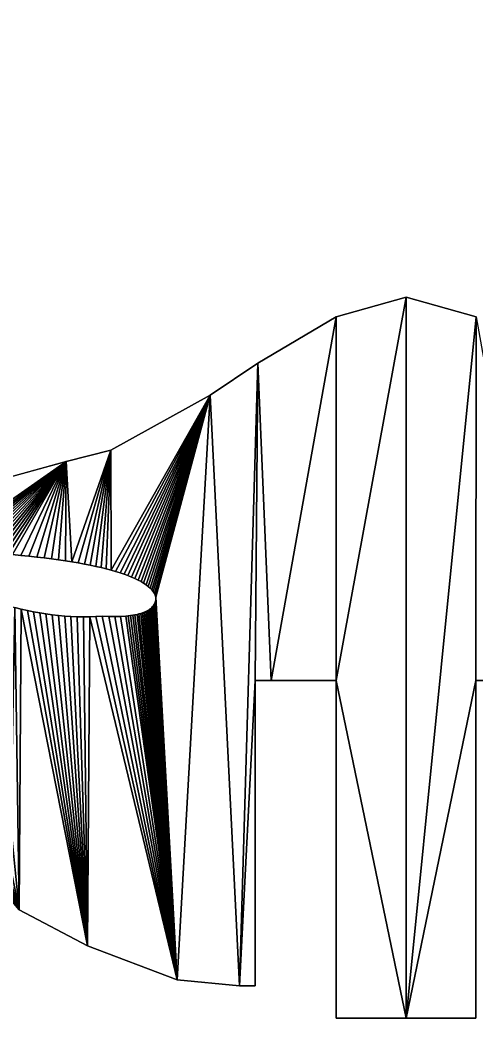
# Model space of a CAD drawing. Extents: x 10 to 917, y 10 to 841.
# Drawn here: x 446.2 to 482, y 200.2 to 278.6 of the extents above; entities that cross this region are included whole.
import ezdxf

# ---------------------------------------------------------------- set-up
doc = ezdxf.new("R2010")
doc.units = 0
doc.header["$MEASUREMENT"] = 0
doc.layers.get('0').update_dxf_attribs({"linetype": 'CONTINUOUS'})

msp = doc.modelspace()

# ---------------------------------------------------------------- linework, layer by layer
for p, q in [((476.524, 256.821), (471.031, 255.288)), ((482.018, 255.288), (476.524, 256.821)), ((471.031, 255.288), (464.886, 251.658)), ((464.886, 251.658), (461.15, 249.136)), ((461.15, 249.136), (453.378, 244.826)), ((453.378, 244.826), (449.862, 243.936)), ((449.862, 243.936), (439.563, 241.093)), ((445.663, 236.621), (446.312, 236.559)), ((446.312, 236.559), (446.942, 236.495)), ((446.942, 236.495), (447.552, 236.427)), ((447.552, 236.427), (448.144, 236.357)), ((448.144, 236.357), (448.716, 236.284)), ((448.716, 236.284), (449.269, 236.209)), ((449.269, 236.209), (449.803, 236.13)), ((449.803, 236.13), (450.318, 236.049)), ((450.318, 236.049), (450.813, 235.965)), ((450.813, 235.965), (451.29, 235.879)), ((451.29, 235.879), (451.747, 235.789)), ((451.747, 235.789), (452.185, 235.697)), ((452.185, 235.697), (452.603, 235.602)), ((452.603, 235.602), (453.003, 235.505)), ((453.003, 235.505), (453.383, 235.404)), ((453.383, 235.404), (453.744, 235.301)), ((453.744, 235.301), (454.086, 235.195)), ((454.086, 235.195), (454.408, 235.087)), ((454.408, 235.087), (454.711, 234.975)), ((454.711, 234.975), (454.996, 234.861)), ((454.996, 234.861), (455.26, 234.744)), ((455.26, 234.744), (455.506, 234.625)), ((455.506, 234.625), (455.733, 234.502)), ((455.733, 234.502), (455.94, 234.377)), ((455.94, 234.377), (456.128, 234.249)), ((456.128, 234.249), (456.297, 234.119)), ((456.297, 234.119), (456.446, 233.985)), ((456.446, 233.985), (456.577, 233.849)), ((456.577, 233.849), (456.688, 233.71)), ((456.688, 233.71), (456.78, 233.569)), ((456.78, 233.569), (456.819, 233.497)), ((456.803, 232.788), (456.758, 232.702)), ((456.84, 232.878), (456.803, 232.788)), ((456.819, 233.497), (456.853, 233.424)), ((456.869, 232.972), (456.84, 232.878)), ((456.853, 233.424), (456.882, 233.351)), ((456.89, 233.07), (456.869, 232.972)), ((456.882, 233.351), (456.906, 233.277)), ((456.902, 233.172), (456.89, 233.07)), ((456.906, 233.277), (456.902, 233.172)), ((446.33, 232.34), (445.843, 232.464)), ((446.816, 232.226), (446.33, 232.34)), ((447.303, 232.125), (446.816, 232.226)), ((447.791, 232.035), (447.303, 232.125)), ((448.279, 231.957), (447.791, 232.035)), ((448.767, 231.891), (448.279, 231.957)), ((455.572, 231.959), (455.42, 231.922)), ((455.716, 232), (455.572, 231.959)), ((455.852, 232.045), (455.716, 232)), ((455.98, 232.094), (455.852, 232.045)), ((456.099, 232.146), (455.98, 232.094)), ((456.21, 232.202), (456.099, 232.146)), ((456.313, 232.262), (456.21, 232.202)), ((456.408, 232.326), (456.313, 232.262)), ((456.494, 232.394), (456.408, 232.326)), ((456.573, 232.465), (456.494, 232.394)), ((456.643, 232.54), (456.573, 232.465)), ((456.704, 232.619), (456.643, 232.54)), ((456.758, 232.702), (456.704, 232.619)), ((449.256, 231.836), (448.767, 231.891)), ((449.745, 231.793), (449.256, 231.836)), ((450.235, 231.762), (449.745, 231.793)), ((450.725, 231.742), (450.235, 231.762)), ((451.216, 231.734), (450.725, 231.742)), ((451.707, 231.738), (451.216, 231.734)), ((452.198, 231.754), (451.707, 231.738)), ((452.69, 231.781), (452.198, 231.754)), ((453.201, 231.761), (452.69, 231.781)), ((453.678, 231.756), (453.201, 231.761)), ((454.123, 231.767), (453.678, 231.756)), ((454.534, 231.792), (454.123, 231.767)), ((454.728, 231.811), (454.534, 231.792)), ((454.913, 231.833), (454.728, 231.811)), ((455.09, 231.859), (454.913, 231.833)), ((455.259, 231.888), (455.09, 231.859)), ((455.42, 231.922), (455.259, 231.888)), ((464.695, 225.461), (464.695, 226.723)), ((464.695, 226.723), (465.94, 226.723)), ((465.94, 226.723), (471.037, 226.723)), ((471.037, 226.723), (471.037, 200.234)), ((482.012, 200.234), (482.012, 226.723)), ((482.012, 226.723), (487.109, 226.723)), ((464.695, 204.018), (464.695, 225.461)), ((446.164, 208.724), (451.535, 205.899)), ((451.535, 205.899), (458.564, 203.241)), ((464.695, 202.756), (464.695, 204.018)), ((458.564, 203.241), (463.449, 202.756)), ((463.449, 202.756), (464.695, 202.756)), ((471.037, 200.234), (476.524, 200.234)), ((476.524, 200.234), (482.012, 200.234))]:
    msp.add_line(p, q)

# ---------------------------------------------------------------- meshes
mesh = msp.add_polyface()
corners = [(426.199, 274.967), (426.529, 278.308), (426.516, 275.862), (426.85, 276.765), (426.871, 278.413), (427.201, 277.676), (427.217, 278.509), (427.568, 278.596), (426.496, 228.19), (426.287, 247.217), (426.446, 246.933), (426.609, 246.651), (426.972, 227.745), (426.776, 246.371), (426.948, 246.094), (427.123, 245.818), (427.457, 227.303), (427.303, 245.545), (427.487, 245.273), (427.95, 226.864), (427.675, 245.004), (437.563, 237.847), (437.561, 239.473), (437.632, 239.58), (437.635, 237.773), (437.71, 239.688), (437.713, 237.701), (439.563, 241.093), (439.849, 236.915), (449.862, 243.936), (440.307, 236.849), (440.759, 236.789), (441.205, 236.737), (441.643, 236.691), (442.075, 236.653), (442.5, 236.621), (442.919, 236.597), (443.331, 236.579), (443.736, 236.569), (444.135, 236.565), (444.527, 236.568), (444.912, 236.579), (445.291, 236.596), (445.663, 236.621), (446.312, 236.559), (446.942, 236.495), (450.318, 236.049), (453.378, 244.826), (453.383, 235.404), (461.15, 249.136), (453.744, 235.301), (454.086, 235.195), (454.408, 235.087), (454.711, 234.975), (454.996, 234.861), (455.26, 234.744), (455.506, 234.625), (455.733, 234.502), (455.94, 234.377), (456.128, 234.249), (456.297, 234.119), (456.446, 233.985), (456.577, 233.849), (465.94, 226.723), (464.886, 251.658), (471.031, 255.288), (471.037, 226.723), (476.524, 256.821)]
mesh.append_faces([[corners[k] for k in face] for face in [(5, 6, 7)]], dxfattribs={"vtx0": -1})
mesh.append_faces([[corners[k] for k in face] for face in [(0, 1, 2), (2, 1, 3), (3, 4, 5), (28, 29, 30), (30, 29, 31), (31, 29, 32), (32, 29, 33), (33, 29, 34), (34, 29, 35), (35, 29, 36), (36, 29, 37), (37, 29, 38), (38, 29, 39), (39, 29, 40), (40, 29, 41), (41, 29, 42), (42, 29, 43), (43, 29, 44), (44, 29, 45), (48, 49, 50), (50, 49, 51), (51, 49, 52), (52, 49, 53), (53, 49, 54), (54, 49, 55), (55, 49, 56), (56, 49, 57), (57, 49, 58), (58, 49, 59), (59, 49, 60), (60, 49, 61), (61, 49, 62)]], dxfattribs={"vtx0": -1, "vtx1": -1})
mesh.append_faces([[corners[k] for k in face] for face in [(3, 1, 4), (5, 4, 6), (8, 9, 10), (8, 10, 11), (12, 11, 13), (12, 13, 14), (12, 14, 15), (16, 15, 17), (16, 17, 18), (19, 18, 20), (21, 22, 23), (24, 23, 25), (26, 25, 27), (28, 27, 29), (46, 29, 47), (48, 47, 49), (63, 64, 65), (66, 65, 67)]], dxfattribs={"vtx0": -1, "vtx2": -1})
mesh = msp.add_polyface()
corners = [(451.535, 205.899), (451.707, 231.738), (458.564, 203.241), (452.198, 231.754), (452.69, 231.781), (453.201, 231.761), (453.678, 231.756), (454.123, 231.767), (454.534, 231.792), (454.728, 231.811), (454.913, 231.833), (455.09, 231.859), (455.259, 231.888), (455.42, 231.922), (455.572, 231.959), (455.716, 232), (455.852, 232.045), (455.98, 232.094), (456.099, 232.146), (456.21, 232.202), (456.313, 232.262), (456.408, 232.326), (456.494, 232.394), (456.573, 232.465), (456.643, 232.54), (456.704, 232.619), (456.758, 232.702), (456.803, 232.788), (456.84, 232.878), (456.869, 232.972), (456.89, 233.07), (456.902, 233.172), (456.906, 233.277), (452.603, 235.602), (453.378, 244.826), (453.003, 235.505), (453.383, 235.404), (456.577, 233.849), (461.15, 249.136), (456.688, 233.71), (456.78, 233.569), (456.819, 233.497), (456.853, 233.424), (456.882, 233.351), (463.449, 202.756), (464.886, 251.658), (464.695, 226.723), (465.94, 226.723), (471.031, 255.288), (471.037, 226.723), (476.524, 200.234), (471.037, 200.234), (476.524, 256.821), (464.695, 202.756), (464.695, 225.461), (464.695, 204.018)]
mesh.append_faces([[corners[k] for k in face] for face in [(49, 50, 51), (53, 54, 55)]], dxfattribs={"vtx0": -1})
mesh.append_faces([[corners[k] for k in face] for face in [(0, 1, 2), (33, 34, 35), (35, 34, 36), (37, 38, 39), (39, 38, 40), (40, 38, 41), (41, 38, 42), (42, 38, 43), (43, 38, 32), (2, 38, 44), (46, 45, 47), (47, 48, 49)]], dxfattribs={"vtx0": -1, "vtx1": -1})
mesh.append_faces([[corners[k] for k in face] for face in [(32, 38, 2), (44, 45, 46), (50, 49, 52)]], dxfattribs={"vtx0": -1, "vtx1": -1, "vtx2": -1})
mesh.append_faces([[corners[k] for k in face] for face in [(2, 1, 3), (2, 3, 4), (2, 4, 5), (2, 5, 6), (2, 6, 7), (2, 7, 8), (2, 8, 9), (2, 9, 10), (2, 10, 11), (2, 11, 12), (2, 12, 13), (2, 13, 14), (2, 14, 15), (2, 15, 16), (2, 16, 17), (2, 17, 18), (2, 18, 19), (2, 19, 20), (2, 20, 21), (2, 21, 22), (2, 22, 23), (2, 23, 24), (2, 24, 25), (2, 25, 26), (2, 26, 27), (2, 27, 28), (2, 28, 29), (2, 29, 30), (2, 30, 31), (2, 31, 32), (44, 38, 45), (46, 53, 44), (53, 46, 54)]], dxfattribs={"vtx0": -1, "vtx2": -1})
mesh = msp.add_polyface()
corners = [(476.524, 200.234), (476.524, 256.821), (482.018, 255.288), (482.012, 226.723), (487.109, 226.723), (488.162, 251.658), (488.354, 226.723), (491.898, 249.136), (488.354, 225.461), (488.354, 204.018), (488.354, 202.756), (489.599, 202.756), (494.485, 203.241), (496.142, 233.277), (499.671, 244.826), (496.167, 233.351), (496.196, 233.424), (496.23, 233.497), (496.269, 233.569), (496.361, 233.71), (496.472, 233.849), (496.602, 233.985), (496.752, 234.119), (496.921, 234.249), (497.109, 234.377), (497.316, 234.502), (497.542, 234.625), (497.788, 234.744), (498.053, 234.861), (498.337, 234.975), (498.64, 235.087), (498.963, 235.195), (496.159, 233.07), (501.513, 205.899), (496.146, 233.172), (496.179, 232.972), (496.208, 232.878), (496.245, 232.788), (496.291, 232.702), (496.344, 232.619), (496.406, 232.54), (496.476, 232.465), (496.554, 232.394), (496.641, 232.326), (496.735, 232.262), (496.838, 232.202), (496.95, 232.146), (497.069, 232.094), (497.197, 232.045), (497.332, 232), (497.477, 231.959), (497.629, 231.922), (497.789, 231.888), (497.958, 231.859), (482.012, 200.234)]
mesh.append_faces([[corners[k] for k in face] for face in [(3, 2, 4), (4, 5, 6), (6, 7, 8), (8, 7, 9), (9, 7, 10), (10, 7, 11), (11, 7, 12), (13, 14, 15), (15, 14, 16), (16, 14, 17), (17, 14, 18), (18, 14, 19), (19, 14, 20), (20, 14, 21), (21, 14, 22), (22, 14, 23), (23, 14, 24), (24, 14, 25), (25, 14, 26), (26, 14, 27), (27, 14, 28), (28, 14, 29), (29, 14, 30), (30, 14, 31), (12, 32, 33), (32, 12, 34), (34, 12, 13)]], dxfattribs={"vtx0": -1, "vtx1": -1})
mesh.append_faces([[corners[k] for k in face] for face in [(0, 2, 3), (12, 7, 13)]], dxfattribs={"vtx0": -1, "vtx1": -1, "vtx2": -1})
mesh.append_faces([[corners[k] for k in face] for face in [(0, 1, 2), (33, 32, 35), (33, 35, 36), (33, 36, 37), (33, 37, 38), (33, 38, 39), (33, 39, 40), (33, 40, 41), (33, 41, 42), (33, 42, 43), (33, 43, 44), (33, 44, 45), (33, 45, 46), (33, 46, 47), (33, 47, 48), (33, 48, 49), (33, 49, 50), (33, 50, 51), (33, 51, 52), (33, 52, 53)]], dxfattribs={"vtx0": -1, "vtx2": -1})
mesh.append_faces([[corners[k] for k in face] for face in [(54, 0, 3)]], dxfattribs={"vtx1": -1})
mesh = msp.add_polyface()
corners = [(442.056, 217.495), (441.97, 233.884), (442.452, 233.665), (442.512, 217.228), (442.936, 233.459), (442.981, 216.945), (443.419, 233.264), (443.463, 216.645), (443.903, 233.081), (443.958, 216.329), (444.387, 232.909), (444.466, 215.996), (444.872, 232.749), (444.988, 215.647), (445.358, 232.601), (445.522, 215.281), (445.843, 232.464), (446.164, 208.724), (439.66, 216.445), (440.117, 216.325), (440.603, 216.205), (441.118, 216.086), (441.661, 215.969), (442.233, 215.852), (442.833, 215.736), (443.463, 215.621), (444.121, 215.507), (444.807, 215.393), (446.33, 232.34), (451.535, 205.899), (446.816, 232.226), (447.303, 232.125), (447.791, 232.035), (448.279, 231.957), (448.767, 231.891), (449.256, 231.836), (449.745, 231.793), (450.235, 231.762), (450.725, 231.742), (451.216, 231.734), (451.707, 231.738), (446.942, 236.495), (449.862, 243.936), (447.552, 236.427), (448.144, 236.357), (448.716, 236.284), (449.269, 236.209), (449.803, 236.13), (450.318, 236.049), (453.378, 244.826), (450.813, 235.965), (451.29, 235.879), (451.747, 235.789), (452.185, 235.697), (452.603, 235.602)]
mesh.append_faces([[corners[k] for k in face] for face in [(0, 2, 3), (3, 4, 5), (5, 6, 7), (7, 8, 9), (9, 10, 11), (11, 12, 13), (13, 14, 15), (17, 28, 29), (41, 42, 43), (43, 42, 44), (44, 42, 45), (45, 42, 46), (46, 42, 47), (47, 42, 48), (48, 49, 50), (50, 49, 51), (51, 49, 52), (52, 49, 53), (53, 49, 54)]], dxfattribs={"vtx0": -1, "vtx1": -1})
mesh.append_faces([[corners[k] for k in face] for face in [(17, 15, 16)]], dxfattribs={"vtx0": -1, "vtx1": -1, "vtx2": -1})
mesh.append_faces([[corners[k] for k in face] for face in [(0, 1, 2), (3, 2, 4), (5, 4, 6), (7, 6, 8), (9, 8, 10), (11, 10, 12), (13, 12, 14), (15, 14, 16), (17, 18, 19), (17, 19, 20), (17, 20, 21), (17, 21, 22), (17, 22, 23), (17, 23, 24), (17, 24, 25), (17, 25, 26), (17, 26, 27), (17, 27, 15), (17, 16, 28), (29, 28, 30), (29, 30, 31), (29, 31, 32), (29, 32, 33), (29, 33, 34), (29, 34, 35), (29, 35, 36), (29, 36, 37), (29, 37, 38), (29, 38, 39), (29, 39, 40)]], dxfattribs={"vtx0": -1, "vtx2": -1})

doc.saveas('drawing.dxf')
